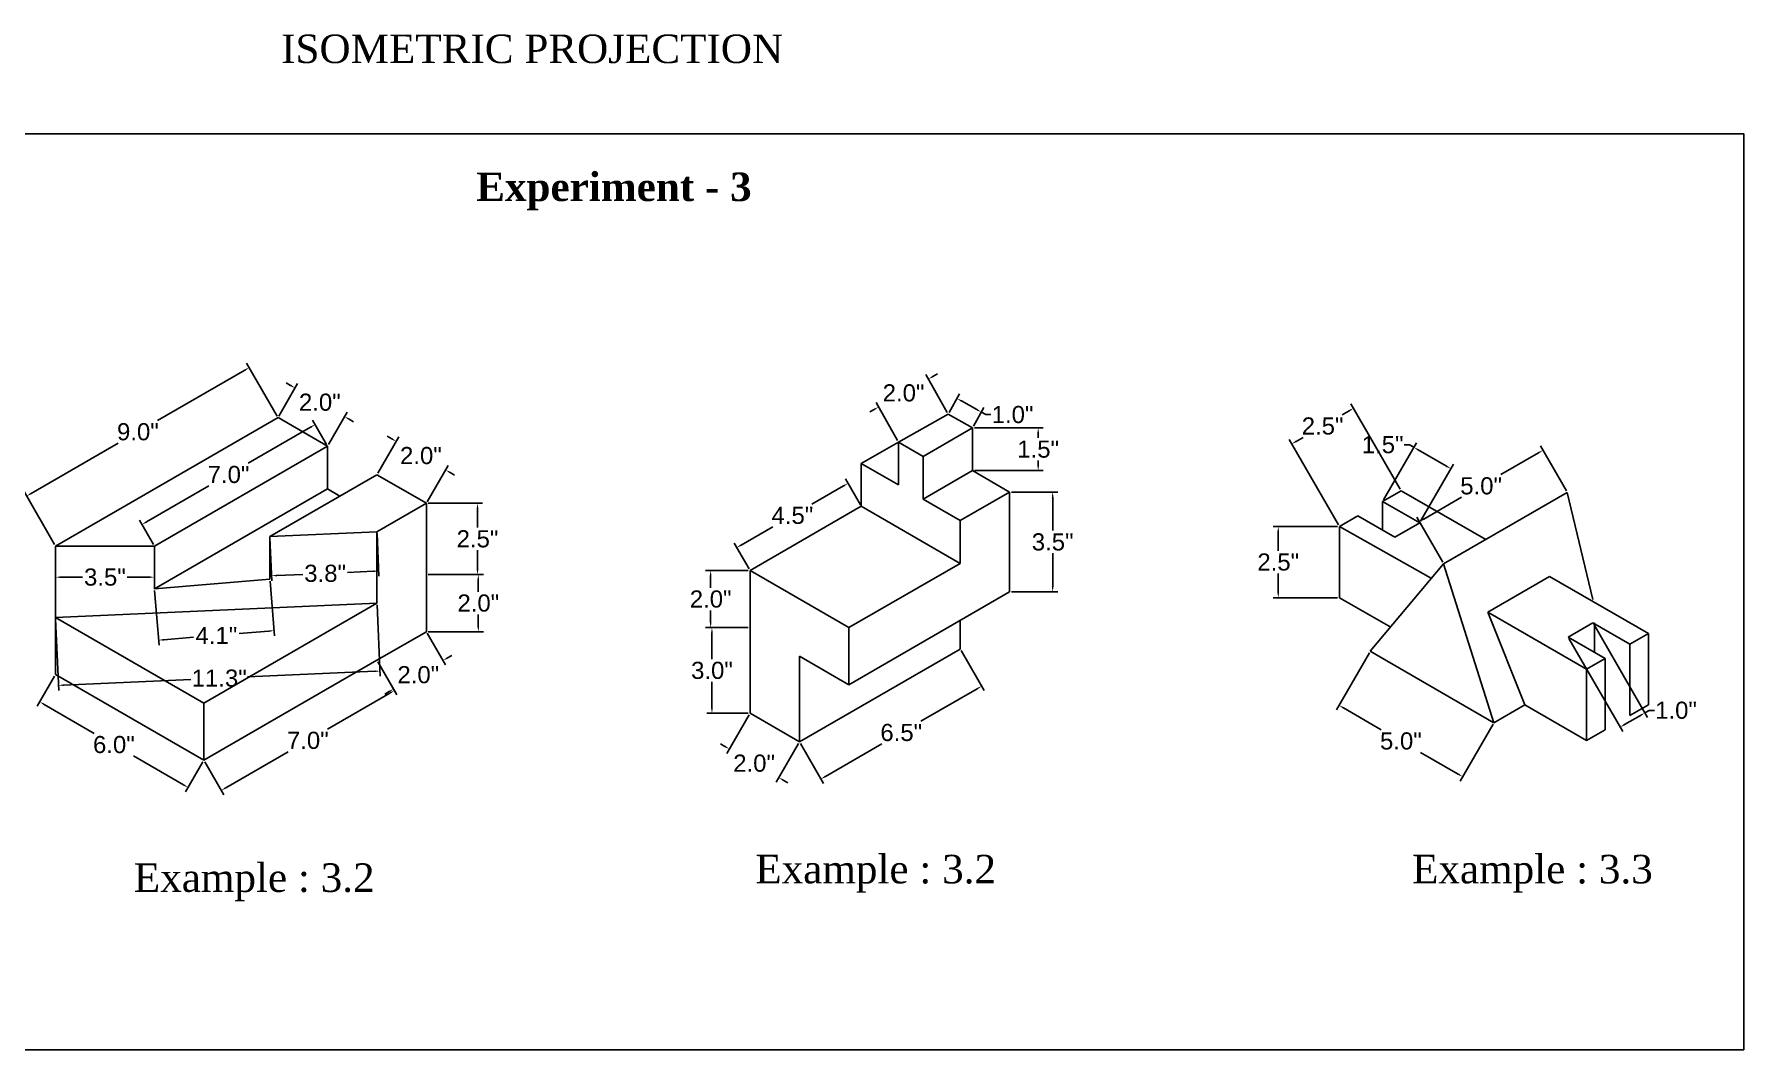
# Model space of a CAD drawing. Header units: inches. Extents: x 22.2 to 112.1, y -30.8 to 44.6.
# Drawn here: x 52.3 to 112.1, y -30.8 to 4.8 of the extents above; entities that cross this region are included whole.
import ezdxf

# ---------------------------------------------------------------- set-up
doc = ezdxf.new("R2010")
doc.units = ezdxf.units.IN
doc.header["$MEASUREMENT"] = 0
doc.styles.get("Standard").update_dxf_attribs({"font": 'Arial.ttf'})
doc.dimstyles.get("Standard").update_dxf_attribs({"dimtxt": 0.6, "dimasz": 0.18, "dimexe": 0.18, "dimexo": 0.0625, "dimgap": 0.09, "dimtad": 0, "dimtih": 1, "dimtoh": 1, "dimdec": 1, "dimzin": 0, "dimdsep": 46, "dimlunit": 3, "dimtxsty": 'Standard', "dimcen": 0.09, "dimadec": 0, "dimazin": 0, "dimtfac": 1, "dimtdec": 1, "dimtofl": 0, "dimtmove": 0, "dimatfit": 3, "dimfxl": 1, "dimtolj": 1, "dimtzin": 0, "dimarcsym": 0})

# ---------------------------------------------------------------- blocks, each defined once
blk = doc.blocks.new('*D93')
at = {"color": 0, "lineweight": -2, "transparency": 16777216}
for p, q in [((52.987, -17.714), (52.376, -18.772)), ((52.622, -18.706), (54.378, -19.72)), ((57.507, -21.526), (55.751, -20.512)), ((58.183, -20.714), (57.573, -21.772))]:
    blk.add_line(p, q, dxfattribs=at)
at = {"color": 0, "transparency": 16777216}
for points in [[(52.637, -18.68), (52.607, -18.732), (52.466, -18.616)], [(57.522, -21.5), (57.492, -21.552), (57.663, -21.616)]]:
    blk.add_solid(points, dxfattribs=at)
at = {"layer": 'Defpoints', "color": 0, "transparency": 16777216}
for p in [(53.018, -17.66), (58.215, -20.66), (57.663, -21.616)]:
    blk.add_point(p, dxfattribs=at)
at = {"color": 0, "transparency": 16777216, "insert": (55.064, -20.116), "char_height": 0.6, "attachment_point": 5}
blk.add_mtext('\\A1;6.0"', dxfattribs=at)
blk = doc.blocks.new('*D94')
at = {"color": 0, "lineweight": -2, "transparency": 16777216}
for p, q in [((64.308, -17.214), (64.977, -18.373)), ((64.732, -18.308), (62.543, -19.571)), ((58.246, -20.714), (58.915, -21.873)), ((58.981, -21.628), (61.17, -20.364))]:
    blk.add_line(p, q, dxfattribs=at)
at = {"color": 0, "transparency": 16777216}
for points in [[(64.717, -18.282), (64.747, -18.334), (64.887, -18.218)], [(58.966, -21.602), (58.996, -21.654), (58.825, -21.718)]]:
    blk.add_solid(points, dxfattribs=at)
at = {"layer": 'Defpoints', "color": 0, "transparency": 16777216}
for p in [(64.277, -17.16), (58.215, -20.66), (58.825, -21.718)]:
    blk.add_point(p, dxfattribs=at)
at = {"color": 0, "transparency": 16777216, "insert": (61.856, -19.968), "char_height": 0.6, "attachment_point": 5}
blk.add_mtext('\\A1;7.0"', dxfattribs=at)
blk = doc.blocks.new('*D95')
at = {"color": 0, "lineweight": -2, "transparency": 16777216}
for p, q in [((66.04, -16.214), (66.681, -17.324)), ((64.308, -17.214), (64.949, -18.324)), ((66.747, -17.078), (66.903, -16.988)), ((64.703, -18.258), (64.547, -18.348))]:
    blk.add_line(p, q, dxfattribs=at)
at = {"color": 0, "transparency": 16777216}
for points in [[(66.732, -17.052), (66.762, -17.104), (66.591, -17.168)], [(64.688, -18.232), (64.718, -18.284), (64.859, -18.168)]]:
    blk.add_solid(points, dxfattribs=at)
at = {"layer": 'Defpoints', "color": 0, "transparency": 16777216}
for p in [(66.009, -16.16), (64.277, -17.16), (66.591, -17.168)]:
    blk.add_point(p, dxfattribs=at)
at = {"color": 0, "transparency": 16777216, "insert": (65.725, -17.668), "char_height": 0.6, "attachment_point": 5}
blk.add_mtext('\\A1;2.0"', dxfattribs=at)
blk = doc.blocks.new('*D96')
at = {"color": 0, "lineweight": -2, "transparency": 16777216}
for p, q in [((66.071, -14.16), (68.006, -14.16)), ((67.826, -14.34), (67.826, -14.763)), ((67.826, -15.98), (67.826, -15.556)), ((66.071, -16.16), (68.006, -16.16))]:
    blk.add_line(p, q, dxfattribs=at)
at = {"color": 0, "transparency": 16777216}
for points in [[(67.796, -14.34), (67.856, -14.34), (67.826, -14.16)], [(67.796, -15.98), (67.856, -15.98), (67.826, -16.16)]]:
    blk.add_solid(points, dxfattribs=at)
at = {"layer": 'Defpoints', "color": 0, "transparency": 16777216}
for p in [(66.009, -14.16), (66.009, -16.16), (67.826, -16.16)]:
    blk.add_point(p, dxfattribs=at)
at = {"color": 0, "transparency": 16777216, "insert": (67.826, -15.16), "char_height": 0.6, "attachment_point": 5}
blk.add_mtext('\\A1;2.0"', dxfattribs=at)
blk = doc.blocks.new('*D97')
at = {"color": 0, "lineweight": -2, "transparency": 16777216}
for p, q in [((66.071, -11.66), (67.978, -11.66)), ((67.798, -11.84), (67.798, -12.513)), ((67.798, -13.98), (67.798, -13.306)), ((66.071, -14.16), (67.978, -14.16))]:
    blk.add_line(p, q, dxfattribs=at)
at = {"color": 0, "transparency": 16777216}
for points in [[(67.768, -11.84), (67.828, -11.84), (67.798, -11.66)], [(67.768, -13.98), (67.828, -13.98), (67.798, -14.16)]]:
    blk.add_solid(points, dxfattribs=at)
at = {"layer": 'Defpoints', "color": 0, "transparency": 16777216}
for p in [(66.009, -11.66), (67.798, -11.66), (66.009, -14.16)]:
    blk.add_point(p, dxfattribs=at)
at = {"color": 0, "transparency": 16777216, "insert": (67.798, -12.91), "char_height": 0.6, "attachment_point": 5}
blk.add_mtext('\\A1;2.5"', dxfattribs=at)
blk = doc.blocks.new('*D98')
at = {"color": 0, "lineweight": -2, "transparency": 16777216}
for p, q in [((64.308, -10.606), (65.04, -9.339)), ((64.794, -9.404), (64.638, -9.314)), ((66.04, -11.606), (66.772, -10.339)), ((66.837, -10.584), (66.993, -10.674))]:
    blk.add_line(p, q, dxfattribs=at)
at = {"color": 0, "transparency": 16777216}
for points in [[(64.809, -9.379), (64.779, -9.43), (64.95, -9.494)], [(66.852, -10.559), (66.822, -10.61), (66.682, -10.494)]]:
    blk.add_solid(points, dxfattribs=at)
at = {"layer": 'Defpoints', "color": 0, "transparency": 16777216}
for p in [(64.277, -10.66), (66.682, -10.494), (66.009, -11.66)]:
    blk.add_point(p, dxfattribs=at)
at = {"color": 0, "transparency": 16777216, "insert": (65.816, -9.994), "char_height": 0.6, "attachment_point": 5}
blk.add_mtext('\\A1;2.0"', dxfattribs=at)
blk = doc.blocks.new('*D99')
at = {"color": 0, "lineweight": -2, "transparency": 16777216}
for p, q in [((60.844, -8.606), (61.5, -7.469)), ((61.254, -7.535), (61.098, -7.445)), ((62.576, -9.606), (63.232, -8.469)), ((63.298, -8.715), (63.454, -8.805))]:
    blk.add_line(p, q, dxfattribs=at)
at = {"color": 0, "transparency": 16777216}
for points in [[(61.269, -7.509), (61.239, -7.561), (61.41, -7.625)], [(63.313, -8.689), (63.283, -8.741), (63.142, -8.625)]]:
    blk.add_solid(points, dxfattribs=at)
at = {"layer": 'Defpoints', "color": 0, "transparency": 16777216}
for p in [(60.813, -8.66), (63.142, -8.625), (62.545, -9.66)]:
    blk.add_point(p, dxfattribs=at)
at = {"color": 0, "transparency": 16777216, "insert": (62.276, -8.125), "char_height": 0.6, "attachment_point": 5}
blk.add_mtext('\\A1;2.0"', dxfattribs=at)
blk = doc.blocks.new('*D100')
at = {"color": 0, "lineweight": -2, "transparency": 16777216}
for p, q in [((77.278, -14.018), (75.783, -14.018)), ((75.963, -14.198), (75.963, -14.621)), ((75.963, -15.838), (75.963, -15.414)), ((77.278, -16.018), (75.783, -16.018))]:
    blk.add_line(p, q, dxfattribs=at)
at = {"color": 0, "transparency": 16777216}
for points in [[(75.933, -14.198), (75.993, -14.198), (75.963, -14.018)], [(75.933, -15.838), (75.993, -15.838), (75.963, -16.018)]]:
    blk.add_solid(points, dxfattribs=at)
at = {"layer": 'Defpoints', "color": 0, "transparency": 16777216}
for p in [(75.963, -14.018), (77.341, -14.018), (77.341, -16.018)]:
    blk.add_point(p, dxfattribs=at)
at = {"color": 0, "transparency": 16777216, "insert": (75.963, -15.018), "char_height": 0.6, "attachment_point": 5}
blk.add_mtext('\\A1;2.0"', dxfattribs=at)
blk = doc.blocks.new('*D101')
at = {"color": 0, "lineweight": -2, "transparency": 16777216}
for p, q in [((77.278, -16.018), (75.829, -16.018)), ((76.009, -16.198), (76.009, -17.121)), ((76.009, -18.838), (76.009, -17.914)), ((77.278, -19.018), (75.829, -19.018))]:
    blk.add_line(p, q, dxfattribs=at)
at = {"color": 0, "transparency": 16777216}
for points in [[(75.979, -16.198), (76.039, -16.198), (76.009, -16.018)], [(75.979, -18.838), (76.039, -18.838), (76.009, -19.018)]]:
    blk.add_solid(points, dxfattribs=at)
at = {"layer": 'Defpoints', "color": 0, "transparency": 16777216}
for p in [(76.009, -16.018), (77.341, -16.018), (77.341, -19.018)]:
    blk.add_point(p, dxfattribs=at)
at = {"color": 0, "transparency": 16777216, "insert": (76.009, -17.518), "char_height": 0.6, "attachment_point": 5}
blk.add_mtext('\\A1;3.0"', dxfattribs=at)
blk = doc.blocks.new('*D102')
at = {"color": 0, "lineweight": -2, "transparency": 16777216}
for p, q in [((80.618, -11.054), (79.51, -11.694)), ((81.207, -11.713), (80.684, -10.808)), ((77.033, -13.124), (78.141, -12.484)), ((77.31, -13.963), (76.787, -13.058))]:
    blk.add_line(p, q, dxfattribs=at)
at = {"color": 0, "transparency": 16777216}
for points in [[(80.603, -11.028), (80.633, -11.08), (80.774, -10.964)], [(77.018, -13.098), (77.048, -13.15), (76.877, -13.214)]]:
    blk.add_solid(points, dxfattribs=at)
at = {"layer": 'Defpoints', "color": 0, "transparency": 16777216}
for p in [(80.774, -10.964), (81.238, -11.768), (77.341, -14.018)]:
    blk.add_point(p, dxfattribs=at)
at = {"color": 0, "transparency": 16777216, "insert": (78.826, -12.089), "char_height": 0.6, "attachment_point": 5}
blk.add_mtext('\\A1;4.5"', dxfattribs=at)
blk = doc.blocks.new('*D103')
at = {"color": 0, "lineweight": -2, "transparency": 16777216}
for p, q in [((84.312, -8.484), (84.677, -7.833)), ((84.746, -8.078), (85.286, -8.381)), ((85.166, -8.963), (85.531, -8.312)), ((85.443, -8.469), (85.6, -8.557)), ((85.6, -8.557), (85.78, -8.557))]:
    blk.add_line(p, q, dxfattribs=at)
at = {"color": 0, "transparency": 16777216}
for points in [[(84.76, -8.052), (84.731, -8.105), (84.589, -7.99)], [(85.3, -8.355), (85.271, -8.407), (85.443, -8.469)]]:
    blk.add_solid(points, dxfattribs=at)
at = {"layer": 'Defpoints', "color": 0, "transparency": 16777216}
for p in [(84.281, -8.539), (85.443, -8.469), (85.135, -9.018)]:
    blk.add_point(p, dxfattribs=at)
at = {"color": 0, "transparency": 16777216, "insert": (86.536, -8.557), "char_height": 0.6, "attachment_point": 5}
blk.add_mtext('\\A1;1.0"', dxfattribs=at)
blk = doc.blocks.new('*D104')
at = {"color": 0, "lineweight": -2, "transparency": 16777216}
for p, q in [((84.251, -8.484), (83.503, -7.152)), ((83.748, -7.221), (83.905, -7.133)), ((81.69, -8.376), (81.533, -8.464)), ((82.506, -9.463), (81.759, -8.131))]:
    blk.add_line(p, q, dxfattribs=at)
at = {"color": 0, "transparency": 16777216}
for points in [[(83.733, -7.195), (83.763, -7.247), (83.591, -7.309)], [(81.675, -8.35), (81.705, -8.402), (81.847, -8.288)]]:
    blk.add_solid(points, dxfattribs=at)
at = {"layer": 'Defpoints', "color": 0, "transparency": 16777216}
for p in [(83.591, -7.309), (84.281, -8.539), (82.537, -9.518)]:
    blk.add_point(p, dxfattribs=at)
at = {"color": 0, "transparency": 16777216, "insert": (82.719, -7.799), "char_height": 0.6, "attachment_point": 5}
blk.add_mtext('\\A1;2.0"', dxfattribs=at)
blk = doc.blocks.new('*D105')
at = {"color": 0, "lineweight": -2, "transparency": 16777216}
for p, q in [((85.198, -9.018), (87.613, -9.018)), ((87.433, -9.198), (87.433, -9.371)), ((87.433, -10.338), (87.433, -10.164)), ((85.198, -10.518), (87.613, -10.518))]:
    blk.add_line(p, q, dxfattribs=at)
at = {"color": 0, "transparency": 16777216}
for points in [[(87.403, -9.198), (87.463, -9.198), (87.433, -9.018)], [(87.403, -10.338), (87.463, -10.338), (87.433, -10.518)]]:
    blk.add_solid(points, dxfattribs=at)
at = {"layer": 'Defpoints', "color": 0, "transparency": 16777216}
for p in [(85.135, -9.018), (87.433, -9.018), (85.135, -10.518)]:
    blk.add_point(p, dxfattribs=at)
at = {"color": 0, "transparency": 16777216, "insert": (87.433, -9.768), "char_height": 0.6, "attachment_point": 5}
blk.add_mtext('\\A1;1.5"', dxfattribs=at)
blk = doc.blocks.new('*D106')
at = {"color": 0, "lineweight": -2, "transparency": 16777216}
for p, q in [((86.497, -11.268), (88.121, -11.268)), ((87.941, -11.448), (87.941, -12.621)), ((87.941, -14.588), (87.941, -13.414)), ((86.497, -14.768), (88.121, -14.768))]:
    blk.add_line(p, q, dxfattribs=at)
at = {"color": 0, "transparency": 16777216}
for points in [[(87.911, -11.448), (87.971, -11.448), (87.941, -11.268)], [(87.911, -14.588), (87.971, -14.588), (87.941, -14.768)]]:
    blk.add_solid(points, dxfattribs=at)
at = {"layer": 'Defpoints', "color": 0, "transparency": 16777216}
for p in [(86.434, -11.268), (86.434, -14.768), (87.941, -14.768)]:
    blk.add_point(p, dxfattribs=at)
at = {"color": 0, "transparency": 16777216, "insert": (87.941, -13.018), "char_height": 0.6, "attachment_point": 5}
blk.add_mtext('\\A1;3.5"', dxfattribs=at)
blk = doc.blocks.new('*D107')
at = {"color": 0, "lineweight": -2, "transparency": 16777216}
for p, q in [((84.733, -16.822), (85.543, -18.224)), ((85.297, -18.158), (83.325, -19.297)), ((79.104, -20.072), (79.914, -21.474)), ((79.98, -21.228), (81.952, -20.089))]:
    blk.add_line(p, q, dxfattribs=at)
at = {"color": 0, "transparency": 16777216}
for points in [[(85.282, -18.132), (85.312, -18.184), (85.453, -18.068)], [(79.965, -21.202), (79.995, -21.254), (79.824, -21.318)]]:
    blk.add_solid(points, dxfattribs=at)
at = {"layer": 'Defpoints', "color": 0, "transparency": 16777216}
for p in [(84.702, -16.768), (79.073, -20.018), (79.824, -21.318)]:
    blk.add_point(p, dxfattribs=at)
at = {"color": 0, "transparency": 16777216, "insert": (82.638, -19.693), "char_height": 0.6, "attachment_point": 5}
blk.add_mtext('\\A1;6.5"', dxfattribs=at)
blk = doc.blocks.new('*D108')
at = {"color": 0, "lineweight": -2, "transparency": 16777216}
for p, q in [((77.31, -19.072), (76.529, -20.424)), ((76.463, -20.178), (76.307, -20.088)), ((79.042, -20.072), (78.261, -21.424)), ((78.507, -21.358), (78.663, -21.448))]:
    blk.add_line(p, q, dxfattribs=at)
at = {"color": 0, "transparency": 16777216}
for points in [[(76.478, -20.152), (76.448, -20.204), (76.619, -20.268)], [(78.522, -21.332), (78.492, -21.384), (78.351, -21.268)]]:
    blk.add_solid(points, dxfattribs=at)
at = {"layer": 'Defpoints', "color": 0, "transparency": 16777216}
for p in [(77.341, -19.018), (76.619, -20.268), (79.073, -20.018)]:
    blk.add_point(p, dxfattribs=at)
at = {"color": 0, "transparency": 16777216, "insert": (77.485, -20.768), "char_height": 0.6, "attachment_point": 5}
blk.add_mtext('\\A1;2.0"', dxfattribs=at)
blk = doc.blocks.new('*D109')
at = {"color": 0, "lineweight": -2, "transparency": 16777216}
for p, q in [((59.646, -7), (56.591, -8.763)), ((60.781, -8.606), (59.712, -6.754)), ((52.164, -11.32), (55.219, -9.556)), ((52.987, -13.106), (51.918, -11.254))]:
    blk.add_line(p, q, dxfattribs=at)
at = {"color": 0, "transparency": 16777216}
for points in [[(59.631, -6.974), (59.661, -7.026), (59.802, -6.91)], [(52.149, -11.294), (52.179, -11.346), (52.008, -11.41)]]:
    blk.add_solid(points, dxfattribs=at)
at = {"layer": 'Defpoints', "color": 0, "transparency": 16777216}
for p in [(60.813, -8.66), (52.008, -11.41), (53.018, -13.16)]:
    blk.add_point(p, dxfattribs=at)
at = {"color": 0, "transparency": 16777216, "insert": (55.905, -9.16), "char_height": 0.6, "attachment_point": 5}
blk.add_mtext('\\A1;9.0"', dxfattribs=at)
blk = doc.blocks.new('*D83')
at = {"color": 0, "lineweight": -2, "transparency": 16777216}
for p, q in [((62.513, -9.606), (62.02, -8.751)), ((61.954, -8.997), (59.766, -10.261)), ((56.204, -12.317), (58.393, -11.054)), ((56.451, -13.106), (55.958, -12.251))]:
    blk.add_line(p, q, dxfattribs=at)
at = {"color": 0, "transparency": 16777216}
for points in [[(61.939, -8.971), (61.969, -9.023), (62.11, -8.907)], [(56.189, -12.291), (56.219, -12.343), (56.048, -12.407)]]:
    blk.add_solid(points, dxfattribs=at)
at = {"layer": 'Defpoints', "color": 0, "transparency": 16777216}
for p in [(62.545, -9.66), (56.048, -12.407), (56.482, -13.16)]:
    blk.add_point(p, dxfattribs=at)
at = {"color": 0, "transparency": 16777216, "insert": (59.079, -10.657), "char_height": 0.6, "attachment_point": 5}
blk.add_mtext('\\A1;7.0"', dxfattribs=at)
blk = doc.blocks.new('*D84')
at = {"color": 0, "lineweight": -2, "transparency": 16777216}
for p, q in [((53.018, -13.222), (53.018, -14.43)), ((56.482, -13.222), (56.482, -14.43)), ((53.198, -14.25), (53.966, -14.25)), ((56.302, -14.25), (55.535, -14.25))]:
    blk.add_line(p, q, dxfattribs=at)
at = {"color": 0, "transparency": 16777216}
for points in [[(53.198, -14.22), (53.198, -14.28), (53.018, -14.25)], [(56.302, -14.22), (56.302, -14.28), (56.482, -14.25)]]:
    blk.add_solid(points, dxfattribs=at)
at = {"layer": 'Defpoints', "color": 0, "transparency": 16777216}
for p in [(53.018, -13.16), (56.482, -13.16), (56.482, -14.25)]:
    blk.add_point(p, dxfattribs=at)
at = {"color": 0, "transparency": 16777216, "insert": (54.75, -14.25), "char_height": 0.6, "attachment_point": 5}
blk.add_mtext('\\A1;3.5"', dxfattribs=at)
blk = doc.blocks.new('*D85')
at = {"color": 0, "lineweight": -2, "transparency": 16777216}
for p, q in [((56.488, -14.722), (56.646, -16.637)), ((60.532, -14.387), (60.691, -16.302)), ((60.496, -16.137), (59.45, -16.224)), ((56.811, -16.443), (57.857, -16.356))]:
    blk.add_line(p, q, dxfattribs=at)
at = {"color": 0, "transparency": 16777216}
for points in [[(60.494, -16.107), (60.499, -16.167), (60.676, -16.122)], [(56.808, -16.413), (56.813, -16.472), (56.631, -16.457)]]:
    blk.add_solid(points, dxfattribs=at)
at = {"layer": 'Defpoints', "color": 0, "transparency": 16777216}
for p in [(60.527, -14.325), (56.482, -14.66), (56.631, -16.457)]:
    blk.add_point(p, dxfattribs=at)
at = {"color": 0, "transparency": 16777216, "insert": (58.654, -16.29), "char_height": 0.6, "attachment_point": 5}
blk.add_mtext('\\A1;4.1"', dxfattribs=at)
blk = doc.blocks.new('*D86')
at = {"color": 0, "lineweight": -2, "transparency": 16777216}
for p, q in [((60.53, -12.887), (60.595, -14.38)), ((64.279, -12.722), (64.345, -14.215)), ((60.767, -14.192), (61.678, -14.152)), ((64.157, -14.043), (63.246, -14.083))]:
    blk.add_line(p, q, dxfattribs=at)
at = {"color": 0, "transparency": 16777216}
for points in [[(60.766, -14.162), (60.768, -14.222), (60.587, -14.2)], [(64.156, -14.013), (64.159, -14.073), (64.337, -14.035)]]:
    blk.add_solid(points, dxfattribs=at)
at = {"layer": 'Defpoints', "color": 0, "transparency": 16777216}
for p in [(60.527, -12.825), (64.277, -12.66), (60.587, -14.2)]:
    blk.add_point(p, dxfattribs=at)
at = {"color": 0, "transparency": 16777216, "insert": (62.462, -14.118), "char_height": 0.6, "attachment_point": 5}
blk.add_mtext('\\A1;3.8"', dxfattribs=at)
blk = doc.blocks.new('*D87')
at = {"color": 0, "lineweight": -2, "transparency": 16777216}
for p, q in [((64.279, -15.222), (64.39, -17.719)), ((53.021, -15.722), (53.132, -18.219)), ((53.304, -18.031), (57.764, -17.833)), ((64.203, -17.547), (59.742, -17.745))]:
    blk.add_line(p, q, dxfattribs=at)
at = {"color": 0, "transparency": 16777216}
for points in [[(64.201, -17.517), (64.204, -17.577), (64.382, -17.539)], [(53.303, -18.001), (53.305, -18.061), (53.124, -18.039)]]:
    blk.add_solid(points, dxfattribs=at)
at = {"layer": 'Defpoints', "color": 0, "transparency": 16777216}
for p in [(64.277, -15.16), (53.018, -15.66), (64.382, -17.539)]:
    blk.add_point(p, dxfattribs=at)
at = {"color": 0, "transparency": 16777216, "insert": (58.753, -17.789), "char_height": 0.6, "attachment_point": 5}
blk.add_mtext('\\A1;11.3"', dxfattribs=at)
blk = doc.blocks.new('*D88')
at = {"color": 0, "lineweight": -2, "transparency": 16777216}
for p, q in [((97.917, -12.472), (95.66, -12.472)), ((95.84, -12.652), (95.84, -13.326)), ((95.84, -14.792), (95.84, -14.118)), ((97.917, -14.972), (95.66, -14.972))]:
    blk.add_line(p, q, dxfattribs=at)
at = {"color": 0, "transparency": 16777216}
for points in [[(95.81, -12.652), (95.87, -12.652), (95.84, -12.472)], [(95.81, -14.792), (95.87, -14.792), (95.84, -14.972)]]:
    blk.add_solid(points, dxfattribs=at)
at = {"layer": 'Defpoints', "color": 0, "transparency": 16777216}
for p in [(97.98, -12.472), (95.84, -14.972), (97.98, -14.972)]:
    blk.add_point(p, dxfattribs=at)
at = {"color": 0, "transparency": 16777216, "insert": (95.84, -13.722), "char_height": 0.6, "attachment_point": 5}
blk.add_mtext('\\A1;2.5"', dxfattribs=at)
blk = doc.blocks.new('*D89')
at = {"color": 0, "lineweight": -2, "transparency": 16777216}
for p, q in [((99.526, -11.543), (100.679, -9.546)), ((100.433, -9.612), (100.253, -9.612)), ((100.589, -9.702), (100.433, -9.612)), ((101.732, -10.362), (100.745, -9.792)), ((100.825, -12.293), (101.978, -10.296))]:
    blk.add_line(p, q, dxfattribs=at)
at = {"color": 0, "transparency": 16777216}
for points in [[(100.76, -9.766), (100.73, -9.818), (100.589, -9.702)], [(101.747, -10.336), (101.717, -10.388), (101.888, -10.452)]]:
    blk.add_solid(points, dxfattribs=at)
at = {"layer": 'Defpoints', "color": 0, "transparency": 16777216}
for p in [(100.589, -9.702), (99.495, -11.597), (100.794, -12.347)]:
    blk.add_point(p, dxfattribs=at)
at = {"color": 0, "transparency": 16777216, "insert": (99.497, -9.612), "char_height": 0.6, "attachment_point": 5}
blk.add_mtext('\\A1;1.5"', dxfattribs=at)
blk = doc.blocks.new('*D90')
at = {"color": 0, "lineweight": -2, "transparency": 16777216}
for p, q in [((104.954, -9.895), (103.631, -10.659)), ((105.932, -11.229), (105.02, -9.649)), ((100.936, -12.215), (102.258, -11.451)), ((101.602, -13.729), (100.69, -12.149))]:
    blk.add_line(p, q, dxfattribs=at)
at = {"color": 0, "transparency": 16777216}
for points in [[(104.939, -9.869), (104.969, -9.921), (105.11, -9.805)], [(100.921, -12.189), (100.951, -12.241), (100.78, -12.305)]]:
    blk.add_solid(points, dxfattribs=at)
at = {"layer": 'Defpoints', "color": 0, "transparency": 16777216}
for p in [(105.963, -11.283), (100.78, -12.305), (101.633, -13.783)]:
    blk.add_point(p, dxfattribs=at)
at = {"color": 0, "transparency": 16777216, "insert": (102.945, -11.055), "char_height": 0.6, "attachment_point": 5}
blk.add_mtext('\\A1;5.0"', dxfattribs=at)
blk = doc.blocks.new('*D91')
at = {"color": 0, "lineweight": -2, "transparency": 16777216}
for p, q in [((99.031, -16.901), (97.88, -18.895)), ((98.126, -18.829), (99.448, -19.593)), ((103.361, -19.401), (102.21, -21.395)), ((102.144, -21.149), (100.821, -20.386))]:
    blk.add_line(p, q, dxfattribs=at)
at = {"color": 0, "transparency": 16777216}
for points in [[(98.141, -18.803), (98.111, -18.855), (97.97, -18.739)], [(102.159, -21.123), (102.129, -21.175), (102.3, -21.239)]]:
    blk.add_solid(points, dxfattribs=at)
at = {"layer": 'Defpoints', "color": 0, "transparency": 16777216}
for p in [(99.062, -16.847), (103.392, -19.347), (102.3, -21.239)]:
    blk.add_point(p, dxfattribs=at)
at = {"color": 0, "transparency": 16777216, "insert": (100.135, -19.989), "char_height": 0.6, "attachment_point": 5}
blk.add_mtext('\\A1;5.0"', dxfattribs=at)
blk = doc.blocks.new('*D92')
at = {"color": 0, "lineweight": -2, "transparency": 16777216}
for p, q in [((106.888, -15.901), (108.769, -19.159)), ((106.022, -16.401), (107.903, -19.659)), ((107.969, -19.414), (108.523, -19.094)), ((108.679, -19.004), (108.835, -18.914)), ((108.835, -18.914), (109.015, -18.914))]:
    blk.add_line(p, q, dxfattribs=at)
at = {"color": 0, "transparency": 16777216}
for points in [[(108.508, -19.068), (108.538, -19.12), (108.679, -19.004)], [(107.954, -19.388), (107.984, -19.44), (107.813, -19.504)]]:
    blk.add_solid(points, dxfattribs=at)
at = {"layer": 'Defpoints', "color": 0, "transparency": 16777216}
for p in [(106.856, -15.847), (105.99, -16.347), (108.679, -19.004)]:
    blk.add_point(p, dxfattribs=at)
at = {"color": 0, "transparency": 16777216, "insert": (109.771, -18.914), "char_height": 0.6, "attachment_point": 5}
blk.add_mtext('\\A1;1.0"', dxfattribs=at)
blk = doc.blocks.new('*D82')
at = {"color": 0, "lineweight": -2, "transparency": 16777216}
for p, q in [((100.113, -11.168), (98.387, -8.177)), ((98.321, -8.423), (98.081, -8.562)), ((97.948, -12.418), (96.222, -9.427)), ((96.467, -9.493), (96.708, -9.354))]:
    blk.add_line(p, q, dxfattribs=at)
at = {"color": 0, "transparency": 16777216}
for points in [[(98.306, -8.397), (98.336, -8.449), (98.477, -8.333)], [(96.452, -9.467), (96.482, -9.519), (96.312, -9.583)]]:
    blk.add_solid(points, dxfattribs=at)
at = {"layer": 'Defpoints', "color": 0, "transparency": 16777216}
for p in [(98.477, -8.333), (100.145, -11.222), (97.98, -12.472)]:
    blk.add_point(p, dxfattribs=at)
at = {"color": 0, "transparency": 16777216, "insert": (97.394, -8.958), "char_height": 0.6, "attachment_point": 5}
blk.add_mtext('\\A1;2.5"', dxfattribs=at)

msp = doc.modelspace()

# ---------------------------------------------------------------- linework, layer by layer
for p, q in [((53.018, -13.16), (60.813, -8.66)), ((60.813, -8.66), (62.545, -9.66)), ((82.537, -9.518), (84.281, -8.539)), ((84.281, -8.539), (85.135, -9.018)), ((81.238, -10.268), (82.537, -9.518)), ((82.537, -11.018), (82.537, -9.518)), ((82.537, -9.518), (83.403, -10.018)), ((85.135, -9.018), (83.403, -10.018)), ((85.135, -10.518), (85.135, -9.018)), ((62.545, -9.66), (56.482, -13.16)), ((62.545, -9.66), (62.545, -11.16)), ((83.403, -10.018), (83.403, -11.518)), ((64.277, -10.66), (60.527, -12.825)), ((66.009, -11.66), (64.277, -10.66)), ((81.238, -11.768), (81.238, -10.268)), ((81.238, -10.268), (82.537, -11.018)), ((85.135, -10.518), (83.403, -11.518)), ((86.434, -11.268), (85.135, -10.518)), ((62.545, -11.16), (56.482, -14.66)), ((62.545, -11.16), (62.978, -11.41)), ((84.702, -12.268), (86.434, -11.268)), ((86.434, -11.268), (86.434, -14.768)), ((99.495, -11.597), (100.145, -11.222)), ((100.145, -11.222), (103.115, -12.936)), ((101.633, -13.783), (105.963, -11.283)), ((106.856, -15.034), (105.963, -11.283)), ((66.009, -11.66), (64.277, -12.66)), ((66.009, -14.16), (66.009, -11.66)), ((77.341, -14.018), (81.238, -11.768)), ((81.238, -11.768), (84.702, -13.768)), ((83.403, -11.518), (84.702, -12.268)), ((100.794, -12.347), (99.495, -11.597)), ((99.495, -11.597), (99.496, -12.594)), ((84.702, -12.268), (84.702, -12.268, -1)), ((84.702, -12.268), (84.702, -13.768)), ((97.98, -12.472), (98.629, -12.097)), ((97.98, -14.972), (97.98, -12.472)), ((97.98, -12.472), (101.175, -14.271)), ((98.629, -12.097), (99.928, -12.847)), ((99.928, -12.847), (100.794, -12.347)), ((53.018, -15.66), (53.018, -13.16)), ((56.482, -13.16), (53.018, -13.16)), ((56.482, -13.16), (56.482, -14.66)), ((60.527, -12.825), (64.277, -12.66)), ((60.527, -12.825), (60.527, -14.325)), ((64.277, -12.66), (64.277, -15.16)), ((84.702, -13.768), (80.805, -16.018)), ((60.527, -14.325), (56.482, -14.66)), ((66.009, -16.16), (66.009, -14.16)), ((77.341, -16.018), (77.341, -14.018)), ((80.805, -16.018), (77.341, -14.018)), ((99.062, -16.847), (101.633, -13.783)), ((101.633, -13.783), (103.392, -19.347)), ((103.176, -15.472), (105.341, -14.222)), ((108.805, -16.222), (105.341, -14.222)), ((86.434, -14.768), (80.805, -18.018)), ((53.018, -15.66), (64.277, -15.16)), ((58.215, -18.66), (64.277, -15.16)), ((97.98, -14.972), (99.778, -15.998)), ((106.64, -17.472), (103.176, -15.472)), ((103.176, -15.472), (104.475, -18.722)), ((53.018, -17.66), (53.018, -15.66)), ((58.215, -18.66), (53.018, -15.66)), ((64.277, -17.16), (66.009, -16.16)), ((77.341, -19.018), (77.341, -16.018)), ((80.805, -16.018), (80.805, -18.018)), ((84.702, -16.768), (84.702, -15.76)), ((106.856, -15.847), (105.99, -16.347)), ((108.155, -16.597), (106.856, -15.847)), ((106.913, -15.853), (106.913, -16.903)), ((105.99, -16.347), (107.289, -17.097)), ((108.805, -16.222), (108.155, -16.597)), ((108.155, -19.097), (108.155, -16.597)), ((108.805, -16.222), (108.805, -18.722)), ((58.215, -20.66), (64.277, -17.16)), ((79.073, -20.018), (84.702, -16.768)), ((79.073, -20.018), (79.073, -17.018)), ((79.073, -17.018), (80.805, -18.018)), ((103.392, -19.347), (99.062, -16.847)), ((107.289, -17.097), (106.64, -17.472)), ((107.289, -19.597), (107.289, -17.097)), ((58.215, -20.66), (53.018, -17.66)), ((106.64, -17.472), (106.64, -19.972)), ((58.215, -20.66), (58.215, -18.66)), ((77.341, -19.018), (79.073, -20.018)), ((104.475, -18.722), (103.392, -19.347)), ((106.64, -19.972), (104.475, -18.722)), ((108.805, -18.722), (108.155, -19.097)), ((106.64, -19.972), (107.289, -19.597))]:
    msp.add_line(p, q)
msp.add_lwpolyline([(22.183, 1.279), (112.144, 1.279), (112.144, -30.804), (22.183, -30.804)], close=True)

# ---------------------------------------------------------------- texts
at = {"char_height": 1, "attachment_point": 1}
for s, insert in [('{\\fTimes New Roman|b0|i0|c0|p0;\\C1;ISOMETRIC PROJECTION}', (60.921, 4.756)), ('{\\fTimes New Roman|b0|i0|c0|p0;\\C5;Example : 3.2}', (77.526, -23.974)), ('{\\fTimes New Roman|b0|i0|c0|p0;\\C5;Example : 3.3}', (100.526, -23.974)), ('{\\fTimes New Roman|b0|i0|c0|p0;\\C5;Example : 3.2}', (55.763, -24.273))]:
    msp.add_mtext(s, dxfattribs=dict(at, insert=insert))
at = {"insert": (67.751, -0.077), "char_height": 1, "width": 26.59096, "attachment_point": 1}
msp.add_mtext('{\\fTimes New Roman|b1|i0|c0|p18;Experiment - 3}', dxfattribs=at)

# ---------------------------------------------------------------- dimensions: what is measured, and where the dimension line sits
for p1, p2, distance, picture, middle in [((60.813, -8.66), (53.018, -13.16), -2.021, '*D109', (55.905, -9.16)), ((82.537, -9.518), (84.281, -8.539), 1.41, '*D104', (82.719, -7.799)), ((60.813, -8.66), (62.545, -9.66), 1.195, '*D99', (62.276, -8.125)), ((84.281, -8.539), (85.135, -9.018), 0.629, '*D103', (86.536, -8.557)), ((97.98, -12.472), (100.145, -11.222), 3.336, '*D82', (97.394, -8.958)), ((62.545, -9.66), (56.482, -13.16), -0.869, '*D83', (59.079, -10.657)), ((64.277, -10.66), (66.009, -11.66), 1.346, '*D98', (65.816, -9.994)), ((85.135, -10.518), (85.135, -9.018), -2.297, '*D105', (87.433, -9.768)), ((100.794, -12.347), (99.495, -11.597), -2.188, '*D89', (99.497, -9.612)), ((105.963, -11.283), (101.633, -13.783), -1.707, '*D90', (102.945, -11.055)), ((77.341, -14.018), (81.238, -11.768), 0.928, '*D102', (78.826, -12.089)), ((86.434, -11.268), (86.434, -14.768), 1.507, '*D106', (87.941, -13.018)), ((66.009, -14.16), (66.009, -11.66), -1.79, '*D97', (67.798, -12.91)), ((97.98, -12.472), (97.98, -14.972), -2.139, '*D88', (95.84, -13.722)), ((53.018, -13.16), (56.482, -13.16), -1.09, '*D84', (54.75, -14.25)), ((64.277, -12.66), (60.527, -12.825), 1.377, '*D86', (62.462, -14.118)), ((60.527, -14.325), (56.482, -14.66), 1.804, '*D85', (58.654, -16.29)), ((66.009, -14.16), (66.009, -16.16), 1.817, '*D96', (67.826, -15.16)), ((77.341, -16.018), (77.341, -14.018), 1.378, '*D100', (75.963, -15.018)), ((53.018, -15.66), (64.277, -15.16), -2.381, '*D87', (58.753, -17.789)), ((64.277, -17.16), (66.009, -16.16), -1.165, '*D95', (65.725, -17.668)), ((77.341, -19.018), (77.341, -16.018), 1.332, '*D101', (76.009, -17.518)), ((105.99, -16.347), (106.856, -15.847), -3.645, '*D92', (109.771, -18.914)), ((64.277, -17.16), (58.215, -20.66), 1.221, '*D94', (61.856, -19.968)), ((84.702, -16.768), (79.073, -20.018), 1.502, '*D107', (82.638, -19.693)), ((99.062, -16.847), (103.392, -19.347), -2.185, '*D91', (100.135, -19.989)), ((53.018, -17.66), (58.215, -20.66), -1.104, '*D93', (55.064, -20.116)), ((79.073, -20.018), (77.341, -19.018), 1.444, '*D108', (77.485, -20.768))]:
    dim = msp.add_aligned_dim(p1=p1, p2=p2, distance=distance, dimstyle='Standard')
    dim.commit()
    dim.dimension.update_dxf_attribs({"geometry": picture, "text_midpoint": middle})

doc.saveas('drawing.dxf')
